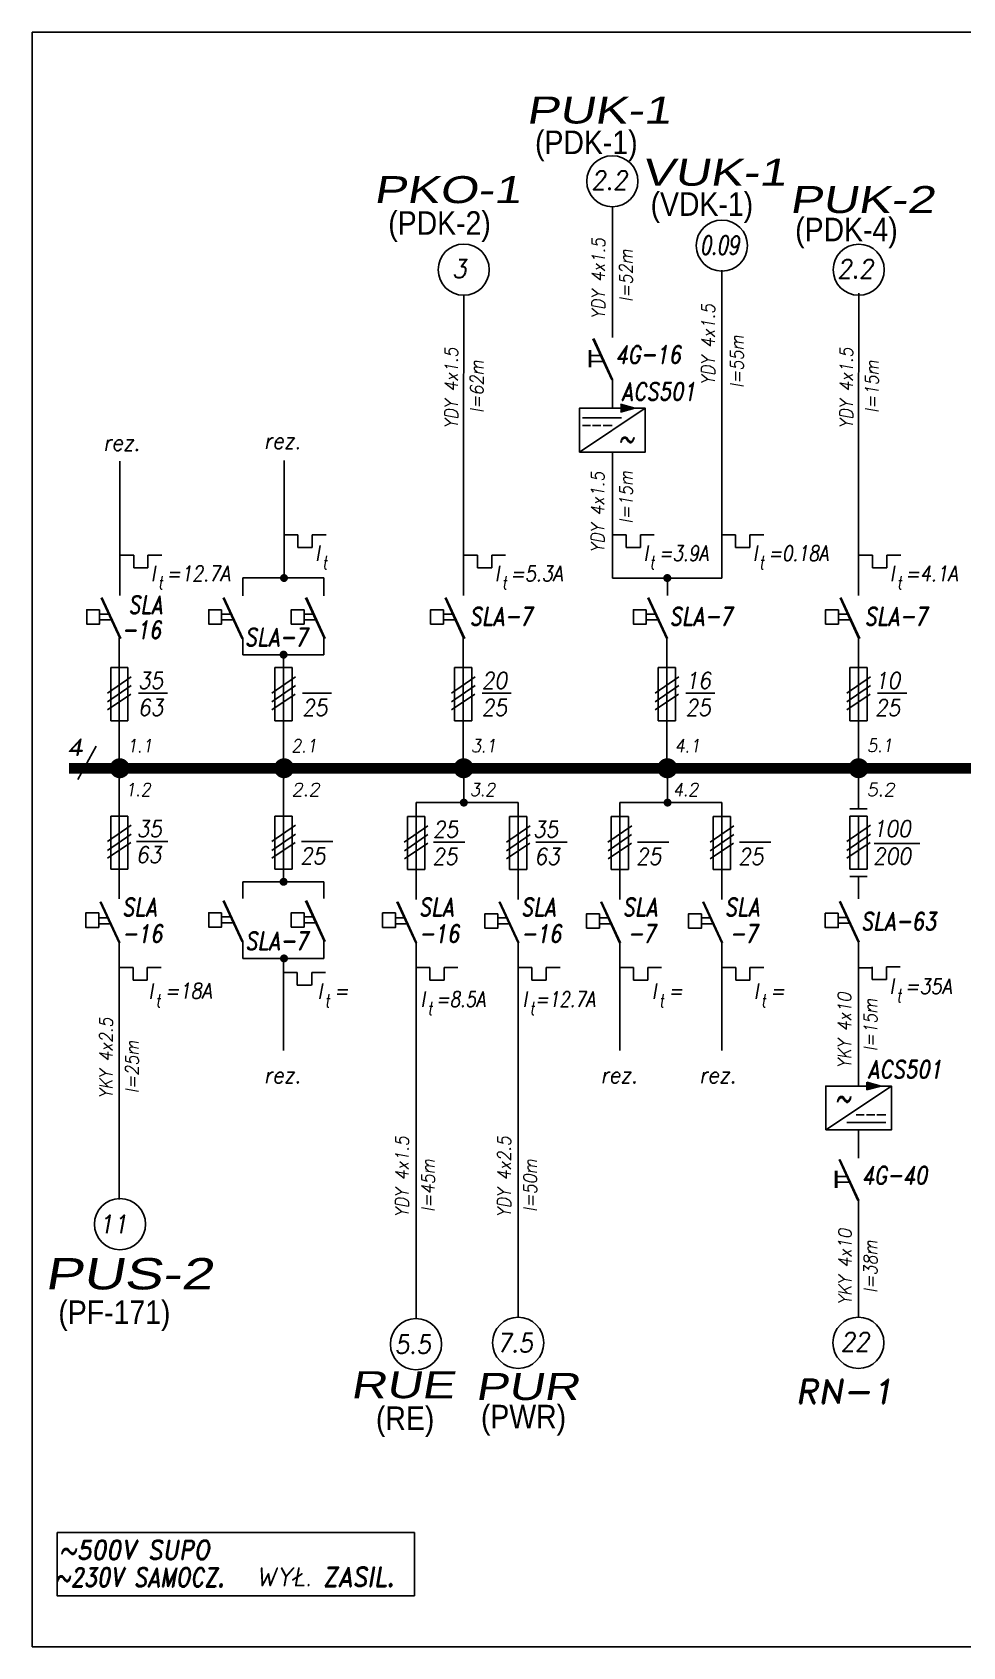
# Model space of a CAD drawing. Header units: millimetres. Extents: x 0 to 420, y 0 to 295.
# Drawn here: x 0 to 169.9, y 0 to 295 of the extents above; entities that cross this region are included whole.
import ezdxf

# ---------------------------------------------------------------- set-up
doc = ezdxf.new("R2010")
doc.units = ezdxf.units.MM
doc.layers.add('LINIA', color=1, linetype='Continuous')
doc.layers.add('pole12', color=7, linetype='Continuous')
doc.styles.add('ROMAND', font='romand', dxfattribs={"width": 0.8, "oblique": 15, "height": 7})
doc.styles.add('ROMANS', font='romans', dxfattribs={"width": 0.8, "oblique": 15, "height": 3})
doc.styles.add('styl1', font='arial.ttf', dxfattribs={"width": 0.8, "oblique": 10, "height": 2.8})

msp = doc.modelspace()

# ---------------------------------------------------------------- linework, layer by layer
at = {"color": 7}
for p, q in [((105.93, 239.25), (105.93, 263.11)), ((125.93, 251.54), (125.93, 195.28)), ((78.76, 218.35), (78.81, 246.95)), ((150.89, 218.35), (150.93, 247.3)), ((101.72, 236.92), (101.72, 233.82)), ((101.82, 236.92), (101.82, 233.82)), ((101.95, 236.92), (101.95, 233.82)), ((101.79, 235.93), (103.84, 235.93)), ((104.33, 234.87), (101.79, 234.87)), ((105.93, 226.31), (105.93, 231.62)), ((99.91, 218.3), (111.93, 226.31)), ((100.48, 224.57), (107.57, 224.57)), ((110.03, 226.31), (107.4, 227.02)), ((110.03, 226.31), (107.4, 225.6)), ((100.46, 223.17), (101.94, 223.17)), ((102.32, 223.17), (103.84, 223.17)), ((104.22, 223.17), (105.88, 223.17)), ((78.76, 192.09), (78.76, 218.35)), ((150.89, 192.09), (150.89, 218.35)), ((15.96, 192.09), (15.96, 216.64)), ((45.96, 216.73), (45.96, 195.28)), ((105.93, 195.28), (105.93, 218.3)), ((46.03, 203.16), (48.51, 203.16)), ((48.51, 203.16), (48.51, 200.84)), ((48.51, 200.84), (51.1, 200.84)), ((51.1, 200.84), (51.1, 203.16)), ((51.1, 203.16), (53.64, 203.16)), ((105.95, 203.18), (108.43, 203.18)), ((108.43, 203.18), (108.43, 200.86)), ((108.43, 200.86), (111.03, 200.86)), ((111.03, 200.86), (111.03, 203.18)), ((111.03, 203.18), (113.57, 203.18)), ((125.95, 203.18), (128.43, 203.18)), ((128.43, 203.18), (128.43, 200.86)), ((128.43, 200.86), (131.03, 200.86)), ((131.03, 203.18), (133.57, 203.18)), ((131.03, 200.86), (131.03, 203.18)), ((16.03, 199.48), (18.51, 199.48)), ((18.51, 199.48), (18.51, 197.16)), ((21.1, 199.48), (23.64, 199.48)), ((21.1, 197.16), (21.1, 199.48)), ((78.82, 199.48), (81.3, 199.48)), ((81.3, 199.48), (81.3, 197.16)), ((83.9, 199.48), (86.43, 199.48)), ((83.9, 197.16), (83.9, 199.48)), ((150.95, 199.48), (153.43, 199.48)), ((153.43, 199.48), (153.43, 197.16)), ((156.03, 197.16), (156.03, 199.48)), ((156.03, 199.48), (158.57, 199.48)), ((18.51, 197.16), (21.1, 197.16)), ((38.46, 195.3), (38.46, 192.05)), ((38.46, 195.3), (53.22, 195.3)), ((53.22, 195.3), (53.22, 192.05)), ((81.3, 197.16), (83.9, 197.16)), ((125.93, 195.28), (105.93, 195.28)), ((115.96, 192.09), (115.96, 195.28)), ((153.43, 197.16), (156.03, 197.16)), ((12.29, 188.7), (13.94, 188.7)), ((14.43, 187.64), (12.29, 187.64)), ((34.57, 188.7), (36.22, 188.7)), ((36.71, 187.64), (34.57, 187.64)), ((49.63, 188.7), (51.28, 188.7)), ((51.77, 187.64), (49.63, 187.64)), ((75.08, 188.7), (76.73, 188.7)), ((77.22, 187.64), (75.08, 187.64)), ((112.11, 188.7), (113.76, 188.7)), ((114.25, 187.64), (112.11, 187.64)), ((147.21, 188.7), (148.86, 188.7)), ((149.35, 187.64), (147.21, 187.64)), ((15.89, 184.34), (15.89, 179.6)), ((38.46, 184.34), (38.46, 181.27)), ((53.22, 184.34), (53.22, 181.27)), ((78.69, 184.34), (78.69, 179.6)), ((115.89, 184.34), (115.89, 179.6)), ((150.89, 184.34), (150.89, 179.6)), ((38.46, 181.27), (53.22, 181.27)), ((45.89, 181.27), (45.89, 179.6)), ((18.06, 177.22), (13.73, 174.25)), ((14.31, 178.9), (17.47, 178.9)), ((14.31, 169.21), (14.31, 178.9)), ((15.89, 179.6), (15.89, 168.49)), ((15.89, 179.6), (15.89, 164.77)), ((17.47, 178.9), (17.47, 169.21)), ((48.05, 177.22), (43.72, 174.25)), ((44.3, 169.21), (44.3, 178.9)), ((44.3, 178.9), (47.47, 178.9)), ((45.89, 179.6), (45.89, 164.77)), ((45.89, 179.6), (45.89, 168.49)), ((47.47, 178.9), (47.47, 169.21)), ((80.85, 177.22), (76.52, 174.25)), ((77.1, 169.21), (77.1, 178.9)), ((77.1, 178.9), (80.27, 178.9)), ((78.69, 179.6), (78.69, 164.77)), ((78.69, 179.6), (78.69, 168.49)), ((80.27, 178.9), (80.27, 169.21)), ((118.05, 177.22), (113.72, 174.25)), ((114.3, 178.9), (117.47, 178.9)), ((114.3, 169.21), (114.3, 178.9)), ((115.89, 179.6), (115.89, 168.49)), ((115.89, 179.6), (115.89, 164.77)), ((117.47, 178.9), (117.47, 169.21)), ((153.05, 177.22), (148.72, 174.25)), ((149.3, 169.21), (149.3, 178.9)), ((149.3, 178.9), (152.47, 178.9)), ((150.89, 179.6), (150.89, 164.77)), ((150.89, 179.6), (150.89, 168.49)), ((152.47, 178.9), (152.47, 169.21)), ((13.76, 172.64), (18.04, 175.63)), ((13.76, 171.19), (18.01, 174.08)), ((19.37, 174.22), (24.66, 174.22)), ((43.75, 172.64), (48.04, 175.63)), ((43.75, 171.19), (48, 174.08)), ((49.36, 174.22), (54.66, 174.22)), ((76.55, 172.64), (80.84, 175.63)), ((76.55, 171.19), (80.8, 174.08)), ((82.16, 174.22), (87.46, 174.22)), ((113.75, 172.64), (118.04, 175.63)), ((113.75, 171.19), (118, 174.08)), ((119.36, 174.22), (124.66, 174.22)), ((148.75, 172.64), (153.04, 175.63)), ((148.75, 171.19), (153, 174.08)), ((154.36, 174.22), (159.66, 174.22)), ((17.47, 169.21), (14.31, 169.21)), ((47.47, 169.21), (44.3, 169.21)), ((80.27, 169.21), (77.1, 169.21)), ((117.47, 169.21), (114.3, 169.21)), ((152.47, 169.21), (149.3, 169.21)), ((8.33, 158.49), (11.64, 164.54)), ((15.89, 164.77), (15.89, 160.95)), ((45.89, 164.77), (45.89, 160.95)), ((78.69, 164.77), (78.69, 160.95)), ((115.89, 164.77), (115.89, 160.95)), ((150.89, 164.77), (150.89, 160.95)), ((15.89, 153.11), (15.89, 160.5)), ((45.89, 153.11), (45.89, 160.5)), ((78.8, 154.24), (78.8, 160.4)), ((116, 154.24), (116, 160.4)), ((150.88, 153.11), (150.88, 160.5)), ((70.08, 153.02), (70.08, 154.24)), ((88.73, 154.24), (70.08, 154.24)), ((88.73, 153.02), (88.73, 154.24)), ((107.28, 153.02), (107.28, 154.24)), ((125.93, 154.24), (107.28, 154.24)), ((125.93, 153.02), (125.93, 154.24)), ((17.47, 151.77), (14.31, 151.77)), ((14.31, 151.77), (14.31, 142.08)), ((15.89, 153.11), (15.89, 151.77)), ((15.89, 142.08), (15.89, 151.77)), ((17.47, 142.08), (17.47, 151.77)), ((47.47, 151.77), (44.31, 151.77)), ((44.31, 151.77), (44.31, 142.08)), ((45.89, 153.11), (45.89, 151.77)), ((45.89, 142.08), (45.89, 151.77)), ((47.47, 142.08), (47.47, 151.77)), ((71.67, 151.72), (68.5, 151.72)), ((68.52, 151.68), (68.52, 141.99)), ((70.08, 153.02), (70.08, 151.77)), ((70.08, 141.99), (70.08, 151.68)), ((71.67, 141.99), (71.67, 151.68)), ((90.32, 151.72), (87.15, 151.72)), ((87.15, 151.68), (87.15, 141.99)), ((88.73, 153.02), (88.73, 151.77)), ((88.73, 141.99), (88.73, 151.68)), ((90.32, 141.99), (90.32, 151.68)), ((108.87, 151.72), (105.7, 151.72)), ((105.72, 151.68), (105.72, 141.99)), ((107.28, 153.02), (107.28, 151.77)), ((107.28, 141.99), (107.28, 151.68)), ((108.87, 141.99), (108.87, 151.68)), ((127.52, 151.72), (124.35, 151.72)), ((124.35, 151.68), (124.35, 141.99)), ((125.93, 153.02), (125.93, 151.77)), ((125.93, 141.99), (125.93, 151.68)), ((127.52, 141.99), (127.52, 151.68)), ((152.47, 153.11), (149.3, 153.11)), ((152.47, 151.77), (149.3, 151.77)), ((149.3, 151.77), (149.3, 142.08)), ((150.88, 142.08), (150.88, 151.77)), ((152.47, 142.08), (152.47, 151.77)), ((18.06, 150.09), (13.73, 147.12)), ((13.76, 145.51), (18.04, 148.5)), ((48.06, 150.09), (43.73, 147.12)), ((43.76, 145.51), (48.04, 148.5)), ((72.25, 150), (67.92, 147.03)), ((67.95, 145.41), (72.24, 148.4)), ((90.9, 150), (86.57, 147.03)), ((86.6, 145.41), (90.88, 148.4)), ((109.45, 150), (105.12, 147.03)), ((105.15, 145.41), (109.44, 148.4)), ((128.1, 150), (123.77, 147.03)), ((123.8, 145.41), (128.08, 148.4)), ((153.05, 150.09), (148.72, 147.12)), ((148.75, 145.51), (153.04, 148.5)), ((13.76, 144.06), (18.01, 146.96)), ((19.04, 147.13), (24.77, 147.13)), ((43.76, 144.06), (48.01, 146.96)), ((49.15, 147.13), (54.88, 147.13)), ((67.95, 143.96), (72.21, 146.86)), ((73.28, 147.04), (79.01, 147.04)), ((86.6, 143.96), (90.85, 146.86)), ((91.93, 147.04), (97.66, 147.04)), ((105.15, 143.96), (109.41, 146.86)), ((110.48, 147.04), (116.21, 147.04)), ((123.8, 143.96), (128.05, 146.86)), ((129.13, 147.04), (134.86, 147.04)), ((148.75, 144.06), (153, 146.96)), ((153.75, 146.77), (162.06, 146.77)), ((14.31, 142.08), (17.47, 142.08)), ((15.89, 142.08), (15.89, 140.74)), ((44.31, 142.08), (47.47, 142.08)), ((45.89, 142.08), (45.89, 140.74)), ((68.5, 141.99), (71.67, 141.99)), ((70.08, 140.65), (70.08, 141.99)), ((87.15, 141.99), (90.32, 141.99)), ((88.73, 140.65), (88.73, 141.99)), ((105.7, 141.99), (108.87, 141.99)), ((107.28, 140.65), (107.28, 141.99)), ((124.35, 141.99), (127.52, 141.99)), ((125.93, 140.65), (125.93, 141.99)), ((149.3, 142.08), (152.47, 142.08)), ((15.89, 136.64), (15.89, 140.74)), ((38.46, 136.7), (38.46, 139.77)), ((38.46, 139.77), (53.22, 139.77)), ((45.89, 139.77), (45.89, 140.74)), ((53.22, 136.7), (53.22, 139.77)), ((70.08, 136.55), (70.08, 140.65)), ((88.73, 136.55), (88.73, 140.65)), ((107.28, 136.55), (107.28, 140.65)), ((125.93, 136.55), (125.93, 140.65)), ((152.47, 140.74), (149.3, 140.74)), ((150.88, 136.64), (150.88, 140.74)), ((12.17, 133.16), (13.82, 133.16)), ((34.57, 133.35), (36.22, 133.35)), ((49.63, 133.35), (51.28, 133.35)), ((66.36, 133.16), (68.01, 133.16)), ((85.01, 133.16), (86.66, 133.16)), ((103.57, 133.16), (105.21, 133.16)), ((122.21, 133.16), (123.86, 133.16)), ((147.16, 133.25), (148.81, 133.25)), ((14.31, 132.1), (12.17, 132.1)), ((36.71, 132.3), (34.57, 132.3)), ((51.77, 132.3), (49.63, 132.3)), ((68.5, 132.1), (66.36, 132.1)), ((87.15, 132.1), (85.01, 132.1)), ((105.7, 132.1), (103.57, 132.1)), ((124.35, 132.1), (122.21, 132.1)), ((149.3, 132.2), (147.16, 132.2)), ((15.89, 128.8), (15.89, 119.18)), ((38.46, 125.74), (38.46, 129)), ((53.22, 125.74), (53.22, 129)), ((70.09, 128.8), (70.09, 119.18)), ((88.73, 128.8), (88.73, 119.18)), ((107.29, 128.8), (107.29, 119.18)), ((125.93, 128.8), (125.93, 119.18)), ((150.86, 128.72), (150.86, 119.1)), ((15.91, 124.13), (18.39, 124.13)), ((18.39, 124.13), (18.39, 121.81)), ((20.99, 124.13), (23.52, 124.13)), ((20.99, 121.81), (20.99, 124.13)), ((38.46, 125.74), (53.22, 125.74)), ((45.89, 125.74), (45.89, 119.28)), ((70.11, 124.13), (72.59, 124.13)), ((72.59, 124.13), (72.59, 121.81)), ((75.18, 121.81), (75.18, 124.13)), ((75.18, 124.13), (77.72, 124.13)), ((88.75, 124.13), (91.23, 124.13)), ((91.23, 124.13), (91.23, 121.81)), ((93.83, 121.81), (93.83, 124.13)), ((93.83, 124.13), (96.37, 124.13)), ((107.31, 124.13), (109.79, 124.13)), ((109.79, 124.13), (109.79, 121.81)), ((112.38, 121.81), (112.38, 124.13)), ((112.38, 124.13), (114.92, 124.13)), ((125.95, 124.13), (128.44, 124.13)), ((128.44, 124.13), (128.44, 121.81)), ((131.03, 121.81), (131.03, 124.13)), ((131.03, 124.13), (133.57, 124.13)), ((150.88, 124.05), (153.36, 124.05)), ((153.36, 124.22), (153.36, 121.9)), ((155.96, 121.9), (155.96, 124.22)), ((155.96, 124.22), (158.5, 124.22)), ((18.39, 121.81), (20.99, 121.81)), ((45.91, 123.22), (48.39, 123.22)), ((48.39, 123.22), (48.39, 120.9)), ((51.02, 123.22), (53.56, 123.22)), ((51.02, 120.9), (51.02, 123.22)), ((72.59, 121.81), (75.18, 121.81)), ((91.23, 121.81), (93.83, 121.81)), ((109.79, 121.81), (112.38, 121.81)), ((128.44, 121.81), (131.03, 121.81)), ((153.36, 121.9), (155.96, 121.9)), ((15.89, 119.18), (15.89, 116.5)), ((15.89, 119.14), (15.89, 116.5)), ((45.89, 119.28), (45.89, 108.95)), ((48.39, 120.9), (50.99, 120.9)), ((70.08, 119.14), (70.08, 102.49)), ((70.09, 119.18), (70.09, 116.5)), ((70.09, 119.14), (70.09, 116.5)), ((88.73, 119.18), (88.73, 112.81)), ((88.73, 119.14), (88.73, 102.49)), ((107.29, 119.18), (107.29, 116.5)), ((107.29, 119.14), (107.29, 116.5)), ((107.29, 119.14), (107.29, 108.95)), ((125.93, 119.18), (125.93, 112.81)), ((125.93, 119.14), (125.93, 108.95)), ((150.86, 119.06), (150.86, 102.44)), ((15.89, 116.5), (15.89, 81.74)), ((70.08, 102.49), (70.08, 59.95)), ((88.73, 102.49), (88.73, 60.2)), ((144.88, 94.43), (156.89, 102.44)), ((155, 102.44), (152.37, 103.15)), ((152.37, 103.15), (152.37, 102.39)), ((152.37, 101.74), (152.37, 102.49)), ((155, 102.44), (152.37, 101.74)), ((148.75, 95.76), (155.83, 95.76)), ((150.44, 97.17), (151.92, 97.17)), ((150.86, 94.43), (150.86, 89.27)), ((152.3, 97.17), (153.82, 97.17)), ((154.2, 97.17), (155.86, 97.17)), ((146.65, 86.93), (146.65, 83.84)), ((146.72, 85.94), (148.78, 85.94)), ((146.75, 86.93), (146.75, 83.84)), ((146.88, 86.93), (146.88, 83.84)), ((149.27, 84.88), (146.72, 84.88)), ((150.86, 81.65), (150.86, 60.2)), ((69.8, 20.9), (69.8, 9.29))]:
    msp.add_line(p, q, dxfattribs=at)
msp.add_lwpolyline([(0, 0), (420, 0), (420, 295), (0, 295)], close=True)
for points in [[(99.91, 218.3), (99.91, 226.31), (111.93, 226.31), (111.93, 218.3)], [(12.29, 189.47), (12.29, 186.85), (9.93, 186.85), (9.93, 189.47)], [(34.57, 189.47), (34.57, 186.85), (32.21, 186.85), (32.21, 189.47)], [(49.63, 189.47), (49.63, 186.85), (47.27, 186.85), (47.27, 189.47)], [(75.08, 189.47), (75.08, 186.85), (72.72, 186.85), (72.72, 189.47)], [(112.11, 189.47), (112.11, 186.85), (109.75, 186.85), (109.75, 189.47)], [(147.21, 189.47), (147.21, 186.85), (144.85, 186.85), (144.85, 189.47)], [(12.13, 134.07), (12.13, 131.44), (9.77, 131.44), (9.77, 134.07)], [(34.57, 134.12), (34.57, 131.5), (32.21, 131.5), (32.21, 134.12)], [(49.63, 134.12), (49.63, 131.5), (47.27, 131.5), (47.27, 134.12)], [(66.32, 134.07), (66.32, 131.44), (63.96, 131.44), (63.96, 134.07)], [(85.01, 133.93), (85.01, 131.3), (82.65, 131.3), (82.65, 133.93)], [(103.57, 133.93), (103.57, 131.3), (101.2, 131.3), (101.2, 133.93)], [(122.21, 133.93), (122.21, 131.3), (119.85, 131.3), (119.85, 133.93)], [(147.16, 134.02), (147.16, 131.4), (144.8, 131.4), (144.8, 134.02)], [(144.88, 94.43), (144.88, 102.44), (156.89, 102.44), (156.89, 94.43)]]:
    msp.add_lwpolyline(points, close=True, dxfattribs=at)
for points, const_width in [([(45.56, 195.28, 1), (46.36, 195.28, 1)], 0.658), ([(115.55, 195.28, 1), (116.36, 195.28, 1)], 0.658), ([(45.48, 181.27, 1), (46.29, 181.27, 1)], 0.658), ([(14.96, 160.52, 1), (16.97, 160.52, 1)], 1.64), ([(44.96, 160.52, 1), (46.97, 160.52, 1)], 1.64), ([(77.75, 160.52, 1), (79.76, 160.52, 1)], 1.64), ([(114.95, 160.52, 1), (116.97, 160.52, 1)], 1.64), ([(149.88, 160.52, 1), (151.89, 160.52, 1)], 1.64), ([(78.4, 154.24, -1), (79.2, 154.24, -1)], 0.658), ([(115.6, 154.24, -1), (116.4, 154.24, -1)], 0.658), ([(45.48, 139.77, -1), (46.29, 139.77, -1)], 0.658), ([(45.56, 125.77, -1), (46.36, 125.77, -1)], 0.658)]:
    msp.add_lwpolyline(points, format="xyb", close=True, dxfattribs=dict(at, const_width=const_width))
at = {"color": 7, "const_width": 2}
msp.add_lwpolyline([(6.69, 160.5), (230.06, 160.5)], dxfattribs=at)
at = {"color": 7}
for points in [[(4.56, 20.9), (4.56, 9.29), (69.8, 9.29)], [(69.8, 20.9), (4.56, 20.9)]]:
    msp.add_lwpolyline(points, dxfattribs=at)
for centre in [(105.92, 267.78), (125.92, 256.02), (78.78, 251.62), (150.91, 251.61), (16.01, 77.21), (70.06, 55.28), (88.72, 55.53), (150.85, 55.53)]:
    msp.add_circle(centre, 4.67, dxfattribs=at)
for points in [[(110.03, 226.31), (107.4, 227.02), (107.4, 225.6)], [(155, 102.44), (152.37, 103.15), (152.37, 101.74)]]:
    msp.add_solid(points, dxfattribs=at)
at = {"layer": 'LINIA', "color": 7}
for p, q in [((105.83, 231.51), (102.38, 238.99)), ((105.97, 231.55), (102.51, 239.04)), ((16.03, 184.18), (12.57, 191.66)), ((16.16, 184.22), (12.7, 191.7)), ((38.31, 184.18), (34.85, 191.66)), ((38.44, 184.22), (34.99, 191.7)), ((53.37, 184.18), (49.91, 191.66)), ((53.5, 184.22), (50.04, 191.7)), ((78.82, 184.18), (75.37, 191.66)), ((78.96, 184.22), (75.5, 191.7)), ((115.85, 184.18), (112.39, 191.66)), ((115.98, 184.22), (112.53, 191.7)), ((150.95, 184.18), (147.5, 191.66)), ((151.09, 184.22), (147.63, 191.7)), ((15.85, 128.59), (12.39, 136.08)), ((15.98, 128.64), (12.52, 136.12)), ((38.31, 128.83), (34.85, 136.31)), ((38.44, 128.87), (34.99, 136.36)), ((53.37, 128.83), (49.91, 136.31)), ((53.5, 128.87), (50.04, 136.36)), ((70.04, 128.59), (66.59, 136.08)), ((70.18, 128.64), (66.72, 136.12)), ((88.69, 128.59), (85.23, 136.08)), ((88.82, 128.64), (85.36, 136.12)), ((107.24, 128.59), (103.79, 136.08)), ((107.38, 128.64), (103.92, 136.12)), ((125.89, 128.59), (122.43, 136.08)), ((126.02, 128.64), (122.56, 136.12)), ((150.84, 128.69), (147.38, 136.18)), ((150.97, 128.73), (147.52, 136.22)), ((150.77, 81.52), (147.31, 89.01)), ((150.9, 81.56), (147.44, 89.05))]:
    msp.add_line(p, q, dxfattribs=at)

# ---------------------------------------------------------------- texts
at = {"color": 7, "lineweight": 30, "width": 0.9}
for s, p in [('(PDK-1)', (91.8, 272.74)), ('(VDK-1)', (112.9, 261.46)), ('(PDK-2)', (65, 258)), ('(PDK-4)', (139.3, 256.81)), ('(PF-171)', (4.76, 58.96)), ('(PWR)', (81.92, 39.89)), ('(RE)', (62.75, 39.59))]:
    msp.add_text(s, height=4.309, dxfattribs=at).set_placement(p)
at = {"color": 7, "oblique": 10}
for s, height, style, width, p in [('2.2', 3.4, 'ROMANS', 0.9, (102.09, 266.27)), ('0.09', 3.4, 'ROMANS', 0.7, (121.92, 254.39)), ('3', 3.4, 'ROMANS', 0.9, (76.66, 250.11)), ('2.2', 3.4, 'ROMANS', 0.9, (147.01, 250.1)), ('4G-16', 3.3, 'ROMAND', 0.8, (106.45, 234.47)), ('ACS501', 3.3, 'ROMAND', 0.8, (107.48, 227.73)), ('rez.', 3, 'ROMANS', 0.9, (12.95, 218.53)), ('rez.', 3, 'ROMANS', 0.9, (42.33, 218.87)), ('~', 3.5, 'ROMAND', 0.8, (107.01, 219.04)), ('I', 2.8, 'ROMANS', 0.9, (51.64, 198.4)), ('I', 2.8, 'ROMANS', 0.9, (111.57, 198.42)), ('=3.9A', 2.8, 'ROMANS', 0.8, (114.41, 198.4)), ('I', 2.8, 'ROMANS', 0.9, (131.57, 198.42)), ('=0.18A', 2.8, 'ROMANS', 0.8, (134.41, 198.4)), ('t', 2.4, 'ROMANS', 0.8, (52.88, 196.91)), ('t', 2.4, 'ROMANS', 0.8, (112.66, 196.92)), ('t', 2.4, 'ROMANS', 0.8, (132.66, 196.92)), ('I', 2.8, 'ROMANS', 0.9, (21.64, 194.72)), ('t', 2.4, 'ROMANS', 0.8, (22.88, 193.23)), ('=12.7A', 2.8, 'ROMANS', 0.85, (24.48, 194.7)), ('I', 2.8, 'ROMANS', 0.9, (84.44, 194.72)), ('t', 2.4, 'ROMANS', 0.8, (85.68, 193.23)), ('=5.3A', 2.8, 'ROMANS', 0.85, (87.28, 194.7)), ('I', 2.8, 'ROMANS', 0.9, (156.57, 194.72)), ('t', 2.4, 'ROMANS', 0.8, (157.81, 193.23)), ('=4.1A', 2.8, 'ROMANS', 0.85, (159.41, 194.7)), ('SLA', 3.3, 'ROMAND', 0.78, (17.52, 188.75)), ('SLA-7', 3.3, 'ROMAND', 0.8, (79.81, 186.63)), ('SLA-7', 3.3, 'ROMAND', 0.8, (116.33, 186.63)), ('SLA-7', 3.3, 'ROMAND', 0.8, (151.94, 186.63)), ('-16', 3.3, 'ROMAND', 0.78, (16.36, 184.17)), ('SLA-7', 3.3, 'ROMAND', 0.8, (38.77, 182.84)), ('35', 3, 'ROMANS', 0.9, (19.28, 175.06)), ('20', 3, 'ROMANS', 0.9, (82.07, 175.06)), ('16', 3, 'ROMANS', 0.9, (119.27, 175.06)), ('10', 3, 'ROMANS', 0.9, (153.87, 175.06)), ('63', 3, 'ROMANS', 0.9, (19.28, 170.12)), ('25', 3, 'ROMANS', 0.9, (49.27, 170.12)), ('25', 3, 'ROMANS', 0.9, (82.07, 170.12)), ('25', 3, 'ROMANS', 0.9, (119.27, 170.12)), ('25', 3, 'ROMANS', 0.9, (153.87, 170.08)), ('4', 3, 'ROMAND', 1.2, (6.18, 162.9)), ('1.1', 2.4, 'ROMANS', 0.9, (17.29, 163.43)), ('2.1', 2.4, 'ROMANS', 0.9, (47.28, 163.43)), ('3.1', 2.4, 'ROMANS', 0.9, (80.08, 163.43)), ('4.1', 2.4, 'ROMANS', 0.9, (117.28, 163.43)), ('5.1', 2.4, 'ROMANS', 0.9, (152.43, 163.49)), ('1.2', 2.4, 'ROMANS', 0.9, (16.98, 155.42)), ('3.2', 2.4, 'ROMANS', 0.9, (79.88, 155.42)), ('4.2', 2.4, 'ROMANS', 0.9, (116.97, 155.42)), ('35', 3, 'ROMANS', 0.9, (19.05, 147.96)), ('25', 3, 'ROMANS', 0.9, (73.13, 147.88)), ('35', 3, 'ROMANS', 0.9, (91.41, 147.88)), ('100', 3, 'ROMANS', 0.9, (153.48, 147.99)), ('63', 3, 'ROMANS', 0.9, (18.93, 143.21)), ('25', 3, 'ROMANS', 0.9, (48.9, 143)), ('25', 3, 'ROMANS', 0.9, (73.04, 142.9)), ('63', 3, 'ROMANS', 0.9, (91.69, 142.9)), ('25', 3, 'ROMANS', 0.9, (110.24, 142.9)), ('25', 3, 'ROMANS', 0.9, (128.89, 142.9)), ('200', 3, 'ROMANS', 0.9, (153.51, 142.96)), ('SLA', 3.3, 'ROMAND', 0.8, (16.36, 133.52)), ('SLA', 3.3, 'ROMAND', 0.8, (70.56, 133.52)), ('SLA', 3.3, 'ROMAND', 0.8, (89.2, 133.52)), ('SLA', 3.3, 'ROMAND', 0.8, (107.76, 133.52)), ('SLA', 3.3, 'ROMAND', 0.8, (126.41, 133.52)), ('SLA-63', 3.3, 'ROMAND', 0.8, (151.28, 130.92)), ('-16', 3.3, 'ROMAND', 0.8, (16.42, 128.66)), ('SLA-7', 3.3, 'ROMAND', 0.8, (38.85, 127.33)), ('-16', 3.3, 'ROMAND', 0.8, (70.62, 128.66)), ('-16', 3.3, 'ROMAND', 0.8, (89.27, 128.66)), ('-7', 3.3, 'ROMAND', 0.8, (108.74, 128.66)), ('-7', 3.3, 'ROMAND', 0.8, (127.39, 128.66)), ('I', 2.8, 'ROMANS', 0.9, (21.21, 118.36)), ('=18A', 2.8, 'ROMANS', 0.85, (24.21, 118.45)), ('I', 2.8, 'ROMANS', 0.9, (52.1, 118.36)), ('I', 2.8, 'ROMANS', 0.9, (113.14, 118.36)), ('I', 2.8, 'ROMANS', 0.9, (131.75, 118.36)), ('I', 2.8, 'ROMANS', 0.9, (156.5, 119.29)), ('=35A', 2.8, 'ROMANS', 0.85, (159.34, 119.27)), ('t', 2.4, 'ROMANS', 0.8, (22.44, 116.86)), ('t', 2.4, 'ROMANS', 0.8, (53.34, 116.86)), ('=', 2.8, 'ROMANS', 0.85, (55.1, 118.45)), ('I', 2.8, 'ROMANS', 0.9, (70.86, 116.94)), ('=8.5A', 2.8, 'ROMANS', 0.8, (73.7, 116.92)), ('I', 2.8, 'ROMANS', 0.9, (89.51, 116.94)), ('=12.7A', 2.8, 'ROMANS', 0.8, (91.81, 116.92)), ('t', 2.4, 'ROMANS', 0.8, (114.38, 116.86)), ('=', 2.8, 'ROMANS', 0.85, (116.14, 118.45)), ('t', 2.4, 'ROMANS', 0.8, (132.99, 116.86)), ('=', 2.8, 'ROMANS', 0.85, (134.76, 118.45)), ('t', 2.4, 'ROMANS', 0.8, (157.74, 117.8)), ('t', 2.4, 'ROMANS', 0.8, (72.1, 115.44)), ('t', 2.4, 'ROMANS', 0.8, (90.74, 115.44)), ('ACS501', 3.3, 'ROMAND', 0.8, (152.45, 103.86)), ('rez.', 3, 'ROMANS', 0.9, (42.33, 102.97)), ('rez.', 3, 'ROMANS', 0.9, (103.79, 102.97)), ('rez.', 3, 'ROMANS', 0.9, (121.8, 102.97)), ('~', 3.5, 'ROMAND', 0.8, (146.58, 98.51)), ('4G-40', 3.3, 'ROMAND', 0.8, (151.44, 84.49)), ('11', 3.4, 'ROMANS', 0.9, (12.12, 75.48)), ('5.5', 3.4, 'ROMANS', 0.9, (66.18, 53.55)), ('7.5', 3.4, 'ROMANS', 0.9, (84.83, 53.81)), ('22', 3.4, 'ROMANS', 0.9, (147.59, 54.02)), ('RN-1', 4.4, 'ROMAND', 1.1, (139.34, 44.44)), ('~500V SUPO', 3.5, 'ROMAND', 0.9, (4.87, 15.93)), ('~230V SAMOCZ.', 3.5, 'ROMAND', 0.8, (4.12, 10.94)), ('WYŁ. ZASIL.', 3.5, 'ROMAND', 0.9, (40.88, 11.01))]:
    msp.add_text(s, height=height, dxfattribs=dict(at, style=style, width=width)).set_placement(p)
at = {"color": 7, "style": 'ROMANS', "oblique": 10, "width": 0.9}
for s, p in [('YDY 4x1.5', (104.57, 242.59)), ('l=52m', (109.6, 245.74)), ('YDY 4x1.5', (124.62, 230.54)), ('l=55m', (129.86, 230.02)), ('YDY 4x1.5', (77.71, 222.56)), ('YDY 4x1.5', (149.84, 222.56)), ('l=62m', (82.37, 225.45)), ('l=15m', (154.51, 225.45)), ('YDY 4x1.5', (104.44, 199.89)), ('l=15m', (109.6, 205.24)), ('YKY 4x10', (149.5, 105.66)), ('l=15m', (154.25, 108.81)), ('YKY 4x2.5', (14.67, 100.13)), ('l=25m', (19.41, 101.16)), ('YDY 4x1.5', (68.72, 78.45)), ('YDY 4x2.5', (87.37, 78.45)), ('l=45m', (73.47, 79.48)), ('l=50m', (92.12, 79.48)), ('YKY 4x10', (149.59, 62.47)), ('l=38m', (154.25, 64.66))]:
    msp.add_text(s, height=2.4, rotation=90, dxfattribs=at).set_placement(p)
at = {"color": 7, "style": 'ROMANS', "oblique": 10}
for s, p in [('2.2', (47.35, 155.42)), ('5.2', (152.34, 155.42))]:
    msp.add_text(s, height=2.4, dxfattribs=at).set_placement(p)
at = {"layer": 'pole12', "color": 6, "lineweight": 35, "style": 'styl1', "oblique": 10, "width": 1.3}
for s, height, p in [('PUK-1', 4.933, (90.17, 278.33)), ('VUK-1', 4.933, (111.23, 266.96)), ('PKO-1', 4.933, (62.31, 263.78)), ('PUK-2', 4.933, (138.25, 261.97)), ('PUS-2', 5.725, (2.24, 65.29)), ('RUE', 4.933, (58.08, 45.41)), ('PUR', 4.933, (80.87, 45.08))]:
    msp.add_text(s, height=height, dxfattribs=at).set_placement(p)

doc.saveas('drawing.dxf')
